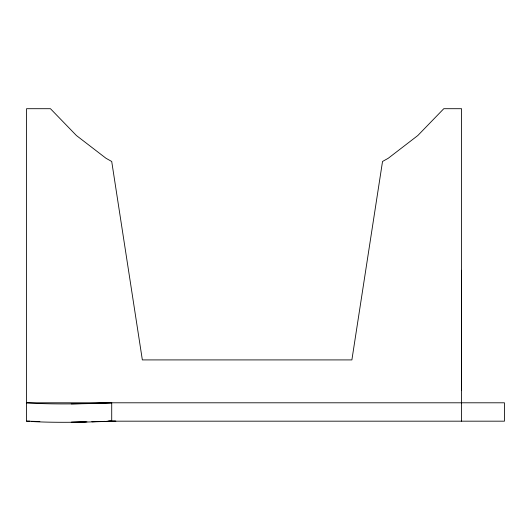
<?xml version="1.0" encoding="UTF-8"?>
<svg xmlns="http://www.w3.org/2000/svg" width="531" height="531" viewBox="0 0 531 531"><rect width="100%" height="100%" fill="white"/><g stroke="black" fill="none" stroke-linecap="round" stroke-linejoin="round"><path stroke-width="0.8" d="M461.565 270.279L461.558 390.544M71.254 403.885L111.716 402.797L111.716 421.176L106.758 421.309M85.292 421.886L71.254 422.264L86.951 421.88M105.111 421.355L91.896 421.707L115.864 421.176M461.558 421.176L461.558 108.702L443.797 108.702L417.824 135.518L388.241 158.278L382.526 161.477L351.887 359.912L142.348 359.912L111.716 161.477L106.001 158.278L76.411 135.518L50.445 108.702L26.55 108.702L26.55 421.176L39.858 421.481M108.716 421.202L115.353 421.176M26.55 421.176L29.862 421.176M108.417 421.176L504.45 421.176L504.45 402.797L26.55 402.797A99.961 8.244 -2.4 0 0 111.716 402.797M111.716 421.176A99.961 8.244 -2.4 0 1 31.561 421.514"/></g></svg>
